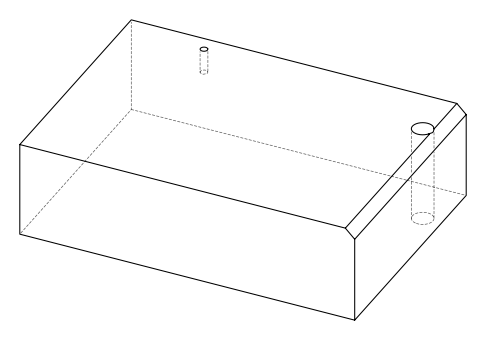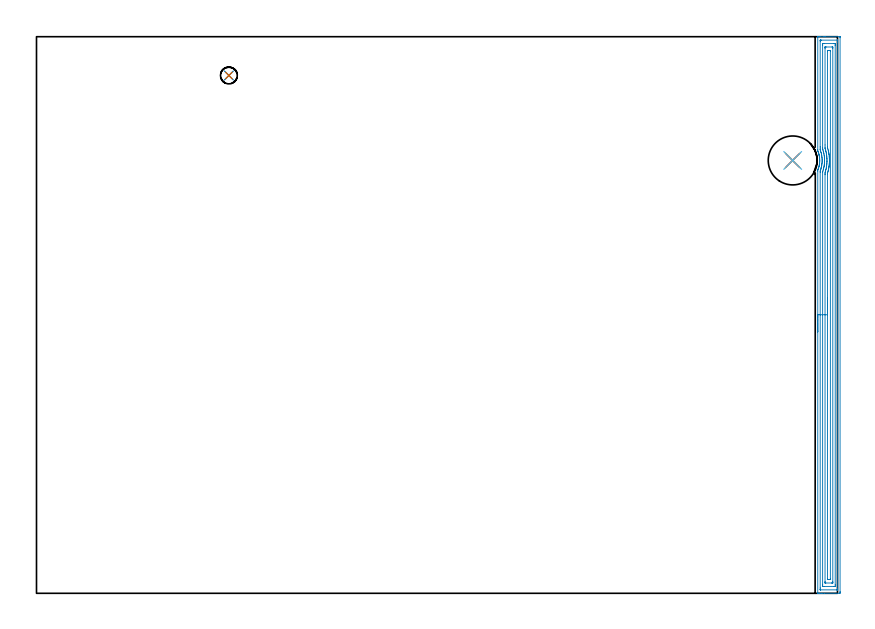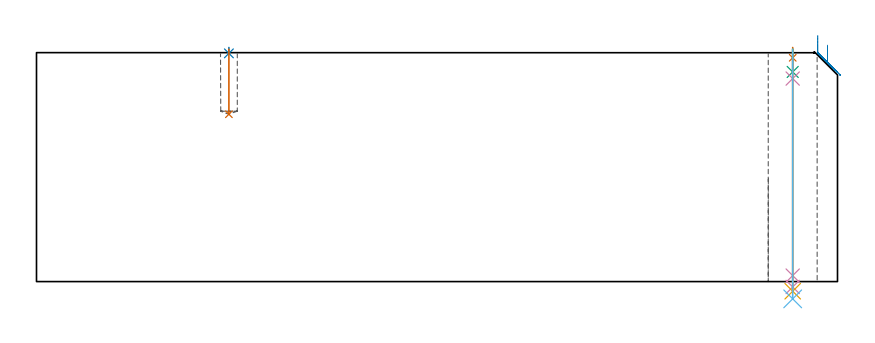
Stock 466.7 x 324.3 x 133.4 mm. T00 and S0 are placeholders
(PLAN: 8 operations, 6 tool changes, 15.3 min)
(1 SPOT_DRILL | STEP1HOLE | NXT0321_9005460120000 | 0.05 min | 181 mm3)
(2 SPOT_DRILL_1 | STEP1POCKET | NXT0321_9005460120000 | 0.03 min | 1 mm3)
(3 DRILL_BLIND_HOLE_INTO_CENTER | STEP1HOLE | NXT0301_046 | 0.05 min | 360 mm3)
(4 GUN_DRILL_THROUGH_HOLE | STEP1HOLE | UGT0307_003 | 0.61 min | 4674 mm3)
(5 SPADE_DRILL_TO_ENLARGE_THROUGH_HOLE | STEP1HOLE | UGT0306_009 | 0.57 min | 30572 mm3)
(6 DRILL_TO_ENLARGE_THROUGH_HOLE | STEP1HOLE | UGT0301_392 | 0.58 min | 49230 mm3)
(7 DRILL_BLIND_HOLE_INTO_CENTER_1 | STEP1POCKET | NXT0301_069 | 0.15 min | 2601 mm3)
(8 AREA_MILL | FG_CHAMFER_SURFACE | UGT0205_001 | 13.23 min | 27400 mm3)
(TOOL NXT0321_9005460120000 | NC Spot Drill, 142deg, 12mm, Carbide, Uncoated | D12 PA142 FL30 Z2)
(TOOL NXT0301_046 | Carbide Drill 7.5mm [860.1-0750-038A1-MM 2214] | D7.5 PA140 FL53 Z2)
(TOOL UGT0307_003 | Gun Drill 7 mm | D7 PA130 FL24 Z1)
(TOOL UGT0306_009 | Spade Drill 18.5mm | D18.5 PA132 FL10 Z2)
(TOOL UGT0301_392 | Twist Drill 28.5 mm | D28.5 PA118 FL165 Z2)
(TOOL NXT0301_069 | Carbide Drill 9.8mm [860.1-0980-029A1-MM 2214] | D9.8 PA140 FL47 Z2)
(TOOL UGT0205_001 | Chamfer Mill 20 x 3 x 45 deg. | D20 FL50 Z2)
(OP 1 SPOT_DRILL)
G17 G21 G94 G90
T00 M6
G54
G17 G0 G90 X440.6 Y252.2 S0 M3
G43 Z143.4 H0
G94 G81 G98 Z130.4 F250. R136.4
G80
M5
M2
(OP 2 SPOT_DRILL_1)
G17 G21 G94 G90
T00 M6
G54
G17 G0 G90 X112.1 Y301.7 S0 M3
G43 Z143.4 H0
G94 G81 G98 Z132.978 F250. R136.4
G80
M5
M2
(OP 3 DRILL_BLIND_HOLE_INTO_CENTER)
G17 G21 G94 G90
T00 M6
G54
G17 G0 G90 X440.6 Y252.2 S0 M3
G43 Z143.4 H1
G94 G81 G98 Z122.15 F250. R135.4
G80
M5
M2
(OP 4 GUN_DRILL_THROUGH_HOLE)
G17 G21 G94 G90
T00 M6
G54
G17 G0 G90 X440.6 Y252.2 M8
G43 Z143.4 H0
Z130.264
S716 M3
G94 G1 Z118.292 F125. M26
G4 X.084
Z3.5 F250.
G4 X.084
Z-3.132 F125.
G4 X.084
M5
M9
G0 Z130.264
Z143.4
M2
(OP 5 SPADE_DRILL_TO_ENLARGE_THROUGH_HOLE)
G17 G21 G94 G90
T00 M6
G54
G17 G0 G90 X440.6 Y252.2 S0 M3
G43 Z143.4 H0
G94 G73 G98 Z-5.618 F250. Q17.377 R135.4
G80
M5
M2
(OP 6 DRILL_TO_ENLARGE_THROUGH_HOLE)
G17 G21 G94 G90
T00 M6
G54
G17 G0 G90 X440.6 Y252.2 S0 M3
G43 Z143.4 H0
G94 G73 G98 Z-10.062 F250. Q23.91 R135.4
G80
M5
M2
(OP 7 DRILL_BLIND_HOLE_INTO_CENTER_1)
G17 G21 G94 G90
T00 M6
G54
G17 G0 G90 X112.1 Y301.7 S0 M3
G43 Z143.4 H1
G94 G81 G98 Z97.5 F250. R135.4
G80
M5
M2
(OP 8 AREA_MILL)
G17 G21 G94 G90
T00 M6
G54
G17 G0 G90 X455.2 Y152.303 S1061 M3
G43 Z143.4 H0
G94 G1 Y152.341 Z142.528 F250.
Y152.455 Z141.663
Y152.644 Z140.812
Y152.906 Z139.98
Y153.24 Z139.174
Y153.643 Z138.4
Y154.111 Z137.664
Y154.642 Z136.972
Y155.232 Z136.329
Y155.875 Z135.74
Y156.567 Z135.208
Y157.303 Z134.74
Y158.077 Z134.337
Y158.883 Z134.003
Y159.715 Z133.741
Y160.566 Z133.552
Y161.431 Z133.438
Y162.303 Z133.4
Y246.046
Y246.589 Z133.383
X455.262 Y246.748 Z133.333
X455.291 Y246.82 Z133.304
X455.335 Y246.938 Z133.261
X455.409 Y247.138 Z133.187
X455.499 Y247.384 Z133.095
X455.565 Y247.554 Z133.034
X455.57 Y247.571 Z133.029
X455.595 Y247.645 Z133.005
X455.653 Y247.831 Z132.94
X455.711 Y248. Z132.885
X455.787 Y248.263 Z132.813
X455.839 Y248.449 Z132.76
X455.885 Y248.647 Z132.713
X455.902 Y248.723 Z132.693
X456.01 Y249.178 Z132.587
X456.048 Y249.343 Z132.549
X456.1 Y249.616 Z132.495
X456.184 Y250.045 Z132.413
X456.208 Y250.237 Z132.388
X456.302 Y251.132 Z132.296
X456.317 Y251.401 Z132.273
X456.33 Y251.579 Z132.265
X456.339 Y252.026 Z132.254
X456.333 Y252.293 Z132.255
X456.331 Y252.382 Z132.26
X456.319 Y252.92 Z132.273
X456.296 Y253.186 Z132.292
X456.249 Y253.814 Z132.348
X456.238 Y253.906 Z132.359
X456.217 Y254.078 Z132.379
X456.185 Y254.355 Z132.415
X456.154 Y254.532 Z132.446
X456.123 Y254.709 Z132.477
X456.102 Y254.814 Z132.497
X456.07 Y254.971 Z132.527
X456.045 Y255.101 Z132.555
X456.034 Y255.156 Z132.566
X456.012 Y255.254 Z132.588
X455.932 Y255.603 Z132.668
X455.863 Y255.863 Z132.736
X455.813 Y256.051 Z132.785
X455.735 Y256.309 Z132.86
X455.68 Y256.497 Z132.917
X455.531 Y256.946 Z133.068
X455.443 Y257.189 Z133.157
X455.367 Y257.392 Z133.23
X455.264 Y257.648 Z133.33
X455.204 Y257.802 Z133.39
X455.2 Y258.54 Z133.4
Y324.14
X455.195 Y324.288 Z133.395
X455.197 Y324.298 Z133.393
X455.209 Y324.299 Z133.381
X455.332 Y324.3 Z133.26
X455.465 Z133.134
X455.818 Z132.781
X456.446 Z132.149
X458.511 Z130.086
X459.073 Z129.522
X459.532 Z129.063
X467.83 Z120.768
X468.114 Y324.296 Z120.483
X468.192 Y324.29 Z120.405
X468.199 Y324.21 Z120.399
X468.2 Y323.694 Z120.4
Y1.121
X468.199 Y0.606 Z120.401
X468.196 Y0.233 Z120.402
X468.193 Y0.01 Z120.405
X467.83 Y0. Z120.768
X459.073 Z129.522
X457.635 Z130.961
X456.446 Z132.149
X455.465 Z133.134
X455.332 Z133.26
X455.197 Z133.393
Y0.002
X455.2 Y0.16 Z133.4
Y162.303
X456.614 Z131.986
X456.615 Y245.153 Z131.985
X456.619 Y245.87 Z131.981
X456.621 Y246.046 Z131.979
X456.8 Y246.577 Z131.8
X456.92 Y246.938 Z131.68
X456.977 Y247.114 Z131.623
X457.017 Y247.249 Z131.583
X457.182 Y247.831 Z131.418
X457.198 Y247.893 Z131.402
X457.211 Y247.944 Z131.389
X457.322 Y248.414 Z131.278
X457.379 Y248.665 Z131.221
X457.391 Y248.723 Z131.209
X457.522 Y249.411 Z131.078
X457.56 Y249.616 Z131.04
X457.628 Y250.195 Z130.972
X457.661 Y250.508 Z130.939
X457.708 Y251.007 Z130.892
X457.734 Y251.401 Z130.866
X457.747 Y251.86 Z130.853
Y252.293
X457.734 Y252.765 Z130.866
X457.718 Y253.186 Z130.882
X457.677 Y253.716 Z130.923
X457.645 Y254.078 Z130.955
X457.569 Y254.719 Z131.031
X457.527 Y254.971 Z131.073
X457.368 Y255.816 Z131.232
X457.358 Y255.863 Z131.242
X457.322 Y256.021 Z131.278
X457.13 Y256.756 Z131.47
X457.052 Y257.03 Z131.548
X456.854 Y257.648 Z131.746
X456.621 Y258.362 Z131.979
X456.618 Y258.541 Z131.982
X456.616 Y258.714 Z131.984
X456.615 Y259.433 Z131.985
X456.614 Y260.154 Z131.986
Y321.737
X456.615 Y321.909 Z131.985
X456.62 Y322.268 Z131.98
X456.621 Y322.284 Z131.979
X456.641 Y322.29 Z131.959
X456.708 Y322.295 Z131.892
X456.81 Y322.298 Z131.79
X456.938 Y322.3 Z131.662
X457.322 Z131.278
X466.571 Y322.299 Z122.029
X466.727 Y322.296 Z121.873
X466.755 Y322.294 Z121.845
X466.779 Y322.289 Z121.821
X466.78 Y322.254 Z121.82
X466.784 Y322.082 Z121.816
X466.785 Y321.909 Z121.815
X466.786 Y321.188 Z121.814
Y2.563
X466.785 Y2.391 Z121.815
X466.78 Y2.032 Z121.82
Y2.016
X466.76 Y2.01 Z121.84
X466.692 Y2.005 Z121.908
X466.59 Y2.001 Z122.01
X466.462 Y2. Z122.138
X466.078 Z122.522
X456.829 Y2.001 Z131.771
X456.672 Y2.004 Z131.928
X456.645 Y2.006 Z131.955
X456.621 Y2.011 Z131.979
X456.62 Y2.046 Z131.98
X456.616 Y2.218 Z131.984
X456.615 Y2.391 Z131.985
X456.614 Y3.112 Z131.986
Y162.303
X458.028 Z130.572
X458.029 Y245.153 Z130.571
X458.031 Y245.323 Z130.569
X458.035 Y245.505 Z130.565
X458.04 Y245.59 Z130.56
X458.065 Y245.667 Z130.536
X458.197 Y246.072 Z130.403
X458.393 Y246.738 Z130.207
X458.449 Y246.938 Z130.151
X458.577 Y247.444 Z130.023
X458.669 Y247.831 Z129.931
X458.745 Y248.165 Z129.855
X458.858 Y248.723 Z129.742
X458.892 Y248.907 Z129.708
X458.947 Y249.232 Z129.653
X458.999 Y249.616 Z129.601
X459.007 Y249.683 Z129.593
X459.073 Y250.283 Z129.527
X459.092 Y250.488 Z129.508
X459.094 Y250.508 Z129.506
X459.15 Y251.322 Z129.45
X459.153 Y251.401 Z129.447
X459.165 Y252.2 Z129.435
X459.164 Y252.293 Z129.436
X459.142 Y253.116 Z129.458
X459.138 Y253.186 Z129.462
X459.076 Y254.075 Z129.524
X459.073 Y254.111 Z129.527
X458.976 Y254.971 Z129.624
X458.961 Y255.085 Z129.639
X458.821 Y255.863 Z129.779
X458.759 Y256.183 Z129.841
X458.632 Y256.756 Z129.968
X458.481 Y257.359 Z130.119
X458.399 Y257.648 Z130.201
X458.197 Y258.32 Z130.403
X458.144 Y258.486 Z130.456
X458.091 Y258.649 Z130.509
X458.048 Y258.795 Z130.552
X458.035 Y258.894 Z130.565
X458.033 Y259.073 Z130.567
X458.029 Y259.433 Z130.571
Y319.403
X458.034 Y320.124 Z130.566
X458.035 Y320.289 Z130.565
X458.197 Y320.291 Z130.403
X458.901 Y320.299 Z129.699
X464.327 Y320.3 Z124.273
X465.032 Y320.298 Z123.568
X465.203 Y320.293 Z123.397
X465.365 Y320.286 Z123.235
X465.368 Y320.124 Z123.232
X465.37 Y319.953 Z123.23
X465.371 Y319.231 Z123.229
X465.372 Y319.059 Z123.228
X465.371 Y4.897 Z123.229
X465.366 Y4.176 Z123.234
X465.365 Y4.011 Z123.235
X465.203 Y4.009 Z123.397
X464.499 Y4.001 Z124.101
X459.073 Y4. Z129.527
X458.368 Y4.002 Z130.232
X458.197 Y4.007 Z130.403
X458.035 Y4.014 Z130.565
X458.032 Y4.176 Z130.568
X458.03 Y4.347 Z130.57
X458.029 Y5.069 Z130.571
X458.028 Y5.241 Z130.572
Y162.303
X459.443 Z129.157
Y243.883
X459.445 Y244.261 Z129.155
X459.449 Y244.769 Z129.151
X459.461 Y245.153 Z129.139
X459.574 Y245.535 Z129.026
X459.722 Y246.046 Z128.878
X459.771 Y246.226 Z128.829
X459.949 Y246.909 Z128.651
X459.954 Y246.933 Z128.646
X460.115 Y247.661 Z128.485
X460.15 Y247.831 Z128.45
X460.259 Y248.406 Z128.341
X460.315 Y248.723 Z128.285
X460.376 Y249.18 Z128.224
X460.426 Y249.616 Z128.174
X460.464 Y249.983 Z128.136
X460.51 Y250.508 Z128.09
X460.532 Y250.807 Z128.068
X460.564 Y251.401 Z128.036
X460.57 Y251.66 Z128.03
X460.575 Y252.293 Z128.025
X460.571 Y252.552 Z128.029
X460.55 Y253.186 Z128.05
X460.535 Y253.48 Z128.065
X460.492 Y254.078 Z128.108
X460.461 Y254.449 Z128.139
X460.405 Y254.971 Z128.195
X460.349 Y255.455 Z128.251
X460.279 Y255.863 Z128.321
X460.158 Y256.542 Z128.442
X460.114 Y256.756 Z128.486
X459.949 Y257.513 Z128.651
X459.915 Y257.648 Z128.685
X459.903 Y257.695 Z128.697
X459.667 Y258.541 Z128.933
X459.548 Y258.949 Z129.052
X459.464 Y259.24 Z129.136
X459.45 Y259.433 Z129.15
X459.445 Y259.947 Z129.155
X459.443 Y261.218 Z129.157
Y317.446
X459.444 Y317.961 Z129.156
X459.446 Y318.134 Z129.154
X459.45 Y318.269 Z129.15
X459.456 Y318.291 Z129.144
X459.478 Y318.294 Z129.122
X459.53 Y318.296 Z129.07
X459.949 Y318.3 Z128.651
X459.987 Z128.613
X463.49 Z125.11
X463.866 Y318.29 Z124.734
X463.951 Y318.287 Z124.649
X463.954 Y318.23 Z124.646
X463.955 Y318.169 Z124.645
X463.957 Y317.823 Z124.643
Y317.446
Y6.854
X463.956 Y6.339 Z124.644
X463.954 Y6.166 Z124.646
X463.95 Y6.031 Z124.65
X463.944 Y6.009 Z124.656
X463.922 Y6.006 Z124.678
X463.87 Y6.004 Z124.73
X463.451 Y6. Z125.149
X463.413 Z125.187
X459.91 Z128.69
X459.534 Y6.01 Z129.066
X459.449 Y6.013 Z129.151
X459.446 Y6.07 Z129.154
X459.445 Y6.131 Z129.155
X459.443 Y6.477 Z129.157
Y6.854
Y162.303
X460.857 Z127.743
Y244.261
X460.864 Y244.688 Z127.736
X460.956 Y245.019 Z127.644
X460.993 Y245.153 Z127.607
X461.144 Y245.72 Z127.456
X461.228 Y246.046 Z127.372
X461.321 Y246.432 Z127.279
X461.437 Y246.938 Z127.163
X461.484 Y247.158 Z127.116
X461.62 Y247.831 Z126.98
X461.633 Y247.899 Z126.967
X461.7 Y248.276 Z126.9
X461.753 Y248.669 Z126.847
X461.76 Y248.723 Z126.84
X461.833 Y249.352 Z126.767
X461.845 Y249.468 Z126.755
X461.86 Y249.616 Z126.74
X461.908 Y250.137 Z126.692
X461.92 Y250.284 Z126.68
X461.937 Y250.508 Z126.663
X461.945 Y250.652 Z126.655
X461.969 Y251.126 Z126.631
X461.979 Y251.401 Z126.621
X461.989 Y251.833 Z126.611
X461.991 Y251.997 Z126.609
X461.989 Y252.293 Z126.611
X461.983 Y252.738 Z126.617
X461.98 Y252.9 Z126.62
X461.97 Y253.186 Z126.63
X461.962 Y253.354 Z126.638
X461.934 Y253.84 Z126.666
X461.917 Y254.078 Z126.683
X461.869 Y254.681 Z126.731
X461.857 Y254.81 Z126.743
X461.746 Y255.816 Z126.854
X461.739 Y255.863 Z126.861
X461.7 Y256.101 Z126.9
X461.582 Y256.756 Z127.018
X461.554 Y256.905 Z127.046
X461.396 Y257.648 Z127.204
X461.307 Y258.049 Z127.293
X461.181 Y258.541 Z127.419
X460.99 Y259.265 Z127.61
X460.941 Y259.433 Z127.659
X460.881 Y259.645 Z127.719
X460.865 Y259.704 Z127.735
X460.862 Y259.756 Z127.738
X460.859 Y259.863 Z127.741
X460.857 Y260.293 Z127.743
Y315.661
X460.864 Y316.091 Z127.736
X460.871 Y316.29 Z127.729
X461.077 Y316.296 Z127.523
X461.7 Y316.299 Z126.9
X461.95 Z126.65
X462.425 Y316.291 Z126.175
X462.536 Y316.288 Z126.064
X462.543 Y315.661 Z126.057
Y8.639
X462.536 Y8.209 Z126.064
X462.529 Y8.01 Z126.071
X462.323 Y8.004 Z126.277
X461.7 Y8.001 Z126.9
X461.45 Z127.15
X460.975 Y8.009 Z127.625
X460.864 Y8.012 Z127.736
X460.857 Y8.639 Z127.743
Y162.303
Y163.174 Z127.781
Y164.039 Z127.895
Y164.891 Z128.084
Y165.723 Z128.346
Y166.529 Z128.68
Y167.303 Z129.083
Y168.039 Z129.552
Y168.731 Z130.083
Y169.374 Z130.672
Y169.963 Z131.315
Y170.494 Z132.007
Y170.963 Z132.743
Y171.366 Z133.517
Y171.7 Z134.323
Y171.962 Z135.155
Y172.151 Z136.007
Y172.265 Z136.872
Y172.303 Z137.743
G0 Z143.4
M5
M2
